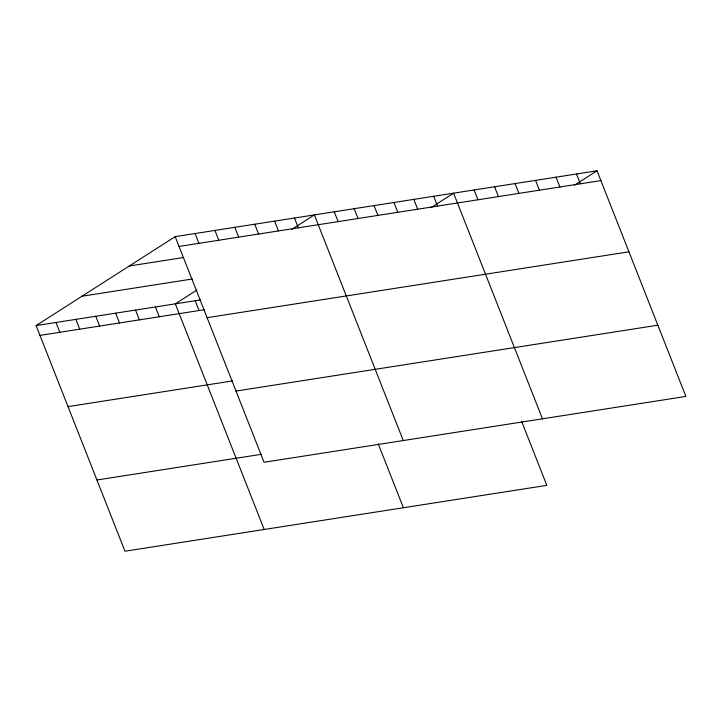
<?xml version="1.0" encoding="UTF-8"?>
<svg xmlns="http://www.w3.org/2000/svg" width="722" height="722" viewBox="0 0 722 722"><rect width="100%" height="100%" fill="white"/><g stroke="black" fill="none" stroke-linecap="round" stroke-linejoin="round"><path stroke-width="1.08" d="M521.663 421.458L546.825 485.355L124.978 551.22L36.1 325.577L175.175 236.645L597.022 170.78L685.9 396.423L264.053 462.279L175.175 236.645M196.907 290.036L175.311 303.845L264.189 529.479M291.887 229.298L314.386 214.912L403.264 440.546M431.097 207.566L453.596 193.18L542.475 418.814M574.522 185.166L597.022 170.78M179.038 246.455L600.884 180.59M129.283 265.994L183.415 257.546M81.992 296.237L192.476 278.981M36.1 325.577L200.725 299.883M39.963 335.387L204.588 309.684M207.097 317.68L628.934 251.816M68.021 406.612L232.637 380.909M235.995 391.062L657.841 325.198M96.928 479.995L261.545 454.291M576.526 173.984L580.398 183.794M556.039 177.179L559.902 186.989M535.553 180.383L539.415 190.184M515.057 183.578L518.928 193.388M494.57 186.781L498.433 196.583M474.083 189.976L477.946 199.786M433.705 196.285L437.568 206.086M413.814 199.389L417.677 209.19M393.932 202.494L397.795 212.295M374.041 205.599L377.904 215.4M354.159 208.703L358.022 218.513M334.268 211.808L338.131 221.618M294.495 218.017L298.357 227.827M378.229 443.859L403.399 507.747M274.613 221.122L278.475 230.932M254.722 224.226L258.584 234.036M234.83 227.331L238.693 237.141M214.948 230.435L218.811 240.245M195.057 233.54L198.92 243.35M195.193 300.74L199.055 310.55M155.42 306.949L159.282 316.759M135.537 310.054L139.4 319.864M115.646 313.158L119.509 322.969M95.764 316.263L99.627 326.073M75.873 319.368L79.736 329.178M55.991 322.472L59.854 332.282"/></g></svg>
